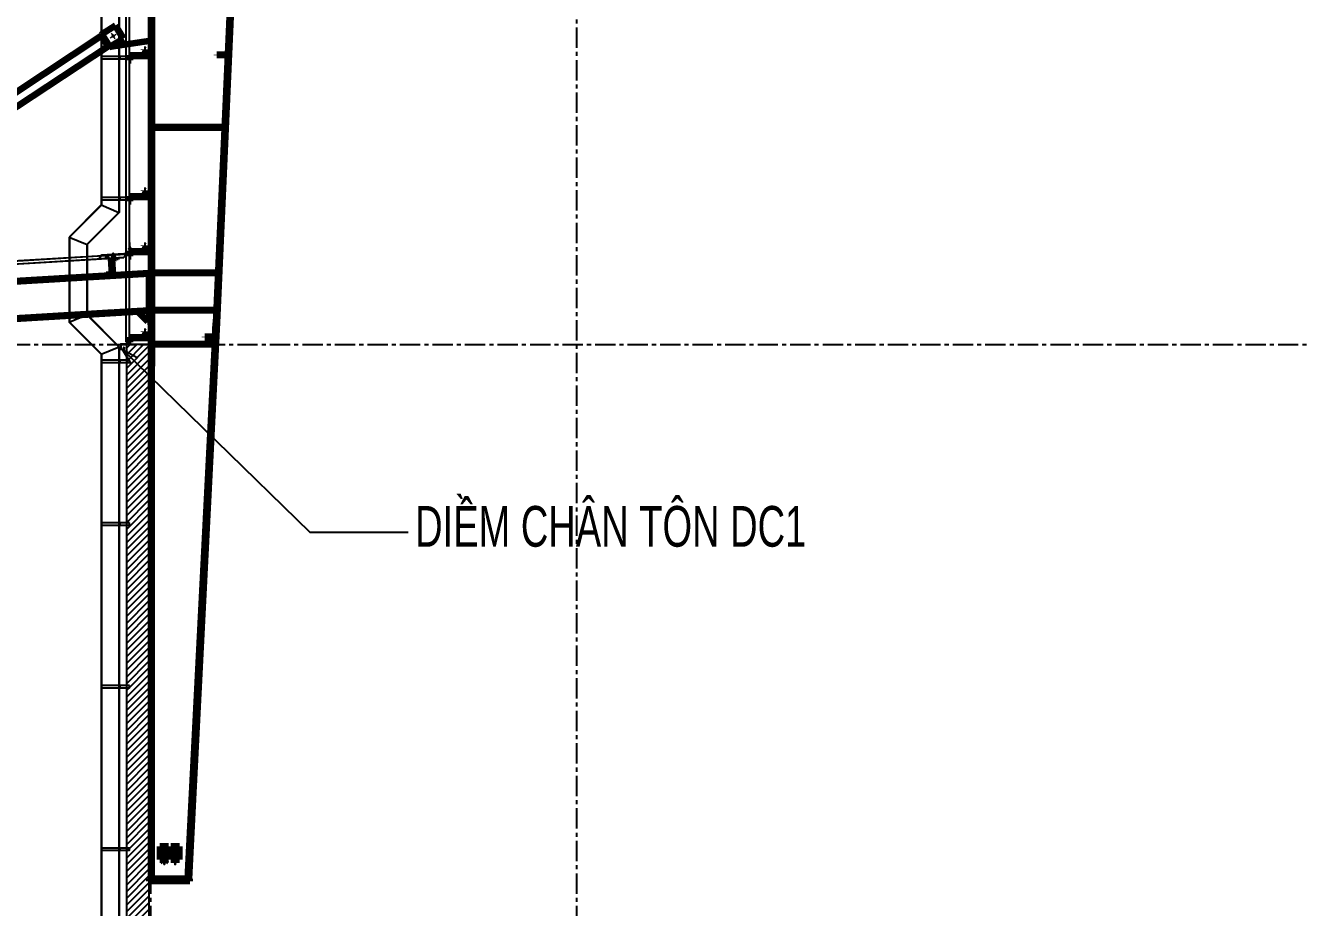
# Model space of a CAD drawing. Header units: inches. Extents: x 2 to 32666, y -5537 to 22.
# Drawn here: x 14347.9 to 14426.2, y -3902.9 to -3848.6 of the extents above; entities that cross this region are included whole.
import ezdxf

# ---------------------------------------------------------------- set-up
doc = ezdxf.new("R2010")
doc.units = ezdxf.units.IN
doc.header["$MEASUREMENT"] = 0
doc.linetypes.add('CENTER', pattern=[2, 1.25, -0.25, 0.25, -0.25])
doc.linetypes.add('DASHED2', pattern=[0.375, 0.25, -0.125])
for name, color, linetype in [('1', 1, 'Continuous'), ('2', 2, 'Continuous'), ('3', 3, 'Continuous'), ('4', 4, 'Continuous'), ('6', 6, 'Continuous'), ('9', 9, 'Continuous'), ('STRUCTURE', 1, 'Continuous'), ('Tim truc', 8, 'Continuous')]:
    doc.layers.add(name, color=color, linetype=linetype)
doc.styles.add('ST1', font='vnshx.shx', dxfattribs={"width": 0.7})
doc.styles.add('ST1H', font='vnshxh.shx', dxfattribs={"width": 0.7})
doc.dimstyles.new('4', dxfattribs={"dimtxt": 2.5, "dimasz": 1, "dimexe": 1, "dimexo": 0, "dimgap": 1, "dimtad": 1, "dimdec": 0, "dimlfac": 4, "dimzin": 0, "dimdsep": 46, "dimtxsty": 'ST1', "dimblk": 'ARCHTICK', "dimcen": 1, "dimdle": 1, "dimclrd": 8, "dimclre": 8, "dimclrt": 3, "dimadec": 0, "dimazin": 0, "dimtfac": 1, "dimtdec": 0, "dimtix": 1, "dimtmove": 1, "dimatfit": 3, "dimldrblk": 'OPEN30', "dimfxl": 0.18, "dimtfill": 1, "dimtolj": 1, "dimtzin": 0, "dimlwd": -1, "dimlwe": -1, "dimarcsym": 2})

# ---------------------------------------------------------------- blocks, each defined once
blk = doc.blocks.new('HFR-1')
at = {"layer": 'STRUCTURE', "color": 1, "linetype": 'Continuous'}
for p, q in [((-6, 0), (6, 0)), ((-5, 1), (-3, 1)), ((5, 1), (3, 1)), ((-2, -1), (-3, -2)), ((-3, -2), (3, -1)), ((-3, -2), (3, -2)), ((-3, -2), (-2, -3)), ((-2, -2), (-3, -2)), ((-3, -2), (-2, -2)), ((-3, -3), (3, -3)), ((-3, -3), (-2, -3)), ((-2, -3), (-3, -3)), ((-2, -3), (-3, -4)), ((-3, -4), (3, -4)), ((-3, -4), (3, -4)), ((-3, -4), (-2, -4)), ((-3, -4), (-2, -5)), ((-2, -4), (-3, -4)), ((-3, -5), (3, -5)), ((-3, -5), (-2, -5)), ((-2, -5), (-3, -5)), ((-2, -5), (-3, -6)), ((-3, -6), (3, -6)), ((-3, -7), (3, -6)), ((-3, -6), (-2, -6)), ((-2, -6), (-3, -7)), ((-3, -7), (3, -7)), ((-3, -7), (-2, -7)), ((-3, -7), (-2, -8)), ((-2, -7), (-3, -7)), ((-3, -8), (3, -8)), ((-3, -8), (-2, -8)), ((-2, -8), (-3, -8)), ((-2, -8), (-3, -9)), ((-3, -9), (3, -9)), ((-3, -9), (-2, -9)), ((-3, -9), (3, -9)), ((-3, -9), (-2, -10)), ((-2, -9), (-3, -9)), ((-2, -10), (-3, -11)), ((-3, -10), (2, -10)), ((-3, -10), (-2, -10)), ((-2, -10), (-3, -10)), ((-3, -12), (1, -11)), ((-3, -11), (1, -11)), ((-3, -11), (-2, -11)), ((-2, -11), (-3, -12)), ((-3, -12), (-2, -12)), ((2, -1), (-2, -1)), ((-2, -3), (2, -2)), ((2, -2), (-2, -2)), ((-2, -2), (2, -2)), ((2, -2), (-2, -3)), ((-2, -3), (2, -3)), ((2, -3), (-2, -3)), ((-2, -4), (2, -4)), ((2, -4), (-2, -4)), ((-2, -5), (2, -5)), ((-2, -5), (2, -5)), ((2, -5), (-2, -5)), ((2, -5), (-2, -5)), ((-2, -6), (2, -6)), ((2, -6), (-2, -6)), ((-2, -7), (2, -7)), ((-2, -8), (2, -7)), ((2, -7), (-2, -7)), ((2, -7), (-2, -8)), ((-2, -8), (2, -8)), ((2, -8), (-2, -8)), ((-2, -9), (2, -9)), ((2, -9), (-2, -9)), ((1, -10), (-2, -10)), ((-2, -10), (2, -10)), ((-2, -10), (1, -10)), ((2, -10), (-2, -10)), ((-2, -11), (1, -11)), ((1, -11), (-2, -11)), ((-2, -12), (0, -12)), ((-2, -17), (-2, -12)), ((-2, -17), (-2, -17)), ((-2, -17), (0, -20)), ((-1, -17), (0, -20)), ((0, -19), (1, -17)), ((0, -20), (2, -17)), ((2, -2), (3, -1)), ((3, -1), (2, -1)), ((2, -2), (3, -2)), ((3, -2), (2, -2)), ((3, -3), (2, -2)), ((2, -3), (3, -3)), ((3, -4), (2, -3)), ((2, -4), (3, -4)), ((2, -5), (3, -4)), ((3, -4), (2, -4)), ((2, -5), (3, -5)), ((3, -5), (2, -5)), ((3, -6), (2, -5)), ((2, -6), (3, -6)), ((2, -7), (3, -6)), ((3, -6), (2, -6)), ((2, -7), (3, -7)), ((3, -7), (2, -7)), ((3, -8), (2, -7)), ((2, -8), (3, -8)), ((3, -9), (2, -8)), ((2, -9), (3, -9)), ((2, -10), (3, -9)), ((3, -9), (2, -9)), ((3, -11), (2, -10)), ((2, -10), (2, -10)), ((2, -16), (2, -10)), ((2, -10), (2, -10)), ((2, -10), (3, -10)), ((3, -10), (2, -10)), ((2, -10), (3, -10)), ((2, -11), (2, -11)), ((2, -11), (3, -11)), ((2, -11), (3, -11)), ((2, -11), (3, -11)), ((2, -12), (3, -11)), ((3, -11), (2, -11)), ((2, -11), (2, -11)), ((2, -17), (2, -12)), ((2, -12), (2, -12))]:
    blk.add_line(p, q, dxfattribs=at)
at = {"layer": 'STRUCTURE', "color": 1, "linetype": 'Continuous', "ltscale": 8}
for p in [(-3, 1), (3, 1)]:
    blk.add_line(p, (0, 1), dxfattribs=at)
at = {"layer": 'STRUCTURE', "color": 1, "linetype": 'DASHED2'}
for p in [(-2, 1), (2, 1)]:
    blk.add_line(p, (0, 0), dxfattribs=at)
at = {"layer": 'STRUCTURE', "color": 1, "linetype": 'Continuous', "ltscale": 8}
for centre, start, end in [((-5, 0), 130.41, 194.8062), ((5, 0), 345.1938, 49.59)]:
    blk.add_arc(centre, 0.801, start, end, dxfattribs=at)
at = {"layer": 'STRUCTURE', "color": 1, "linetype": 'Continuous'}
for centre, radius, start, end in [((-7, -9), 9.14, 58.065, 78.8402), ((5, -4), 3.83, 84.2039, 134.3621), ((-2, -17), 0.59, 34.2302, 144.5641), ((-1, -10), 1.93, 296.6041, 355.3922), ((0, -19), 0.331, 231.6348, 305.4287), ((2, -10), 0.444, 15.9762, 172.6971), ((-1, -16), 2.2, 324.0048, 357.8268)]:
    blk.add_arc(centre, radius, start, end, dxfattribs=at)
blk = doc.blocks.new('Short_Self_drilling')
at = {"layer": 'STRUCTURE', "color": 1, "linetype": 'Continuous'}
for p, q in [((6, 2), (-6, 2)), ((5, 4), (-5, 4)), ((-3, 3), (-5, 3)), ((3, 7), (-3, 7)), ((-3, 4), (-3, 7)), ((3, 3), (-3, 3)), ((-2, 3), (-2, 3)), ((6, 0), (0, 0)), ((2, 3), (2, 3)), ((2, -1), (2, 0)), ((3, 4), (3, 7)), ((5, 3), (3, 3)), ((3, -1), (-3, 0)), ((3, -3), (-3, -2)), ((3, -4), (-3, -3)), ((3, -6), (-3, -5)), ((3, -7), (-3, -6)), ((-2, -8), (-3, -8)), ((-2, -1), (-2, -1)), ((-2, -3), (-2, -2)), ((-2, -4), (-2, -4)), ((-2, -6), (-2, -5)), ((-2, -7), (-2, -7)), ((-2, -12), (-2, -8)), ((3, -9), (-1, -8)), ((2, -2), (2, -2)), ((2, -4), (2, -3)), ((2, -5), (2, -5)), ((2, -7), (2, -6)), ((2, -8), (2, -8)), ((2, -12), (2, -9))]:
    blk.add_line(p, q, dxfattribs=at)
blk.add_lwpolyline([(6, 1), (6, 2), (2, 3), (-2, 3), (-6, 2), (-6, 1)], close=True, dxfattribs=at)
for points in [[(-6, 1, -0.088869), (-6, 0), (0, 0)], [(0, 4), (0, 6, 0.338878), (-3, 6), (-3, 4)], [(3, 4), (3, 6, 0.338878), (0, 6), (0, 4)], [(0, -14), (-1, -12, -0.148657), (-1, -11), (-2, -8, -0.815006), (-1, -8, 0.150833), (-1, -9)], [(2, -12), (0, -14, -0.333596), (0, -14), (-2, -12)], [(2, -12), (2, -12, 0.52242), (1, -12), (0, -14)]]:
    blk.add_lwpolyline(points, format="xyb", dxfattribs=at)
for points in [[(3, -1), (2, -2), (-2, -1), (-3, 0), (-2, 0)], [(3, -3), (2, -3), (-2, -2), (-3, -2), (-2, -1), (2, -2), (3, -3)], [(3, -4), (2, -5), (-2, -4), (-3, -3), (-2, -3), (2, -4), (3, -4)], [(3, -6), (2, -6), (-2, -5), (-3, -5), (-2, -4), (2, -5), (3, -6)], [(3, -7), (2, -8), (-2, -7), (-3, -6), (-2, -6), (2, -7), (3, -7)], [(-2, -9), (-2, -8), (-3, -8), (-2, -7), (-2, -8)], [(-1, 0), (2, -1), (3, -1)], [(-1, -8), (2, -8), (3, -9)], [(3, -9), (2, -9), (-1, -9)]]:
    blk.add_lwpolyline(points, dxfattribs=at)
for centre, radius, start, end in [((-5, 3), 0.455, 109.7949, 250.2674), ((-3, 7), 0.429, 90.0311, 180.0311), ((3, 7), 0.429, 0.0311, 90.0311), ((5, 3), 0.435, 279.7276, 80.3347), ((10, 0), 3.74, 162.2963, 182.6103)]:
    blk.add_arc(centre, radius, start, end, dxfattribs=at)
blk = doc.blocks.new('A$C26A6701F')
at = {"layer": 'STRUCTURE', "color": 1, "linetype": 'Continuous'}
for p, q in [((0, 17.2), (1.3, 17.5)), ((0, 17.1), (0, 17.2)), ((0, 17.2), (4, 17.2)), ((4, 17.1), (0, 17.1)), ((3.9, 16.7), (0.1, 16.7)), ((0.4, 17.8), (3.6, 17.8)), ((0.4, 17.6), (1.2, 17.6)), ((0.9, 17.8), (0.9, 18.8)), ((1, 17.8), (1, 18.6)), ((1, 6.2), (2.8, 6.5)), ((1.3, 6.4), (1, 6.2)), ((1, 6.2), (1.3, 6.1)), ((1.3, 6), (1, 5.8)), ((1, 5.8), (2.8, 6)), ((1, 5.8), (1.3, 5.6)), ((1, 5.3), (2.8, 5.6)), ((1.3, 5.5), (1, 5.3)), ((1, 5.3), (1.3, 5.2)), ((1, 4.8), (2.8, 5.1)), ((1.3, 5), (1, 4.8)), ((1, 4.8), (1.3, 4.7)), ((1, 4.3), (2.8, 4.6)), ((1.3, 4.5), (1, 4.3)), ((1, 4.3), (1.3, 4.2)), ((1.3, 4.1), (1, 3.9)), ((1, 3.9), (2.8, 4.1)), ((1, 3.9), (1.3, 3.8)), ((1.3, 3.6), (1, 3.4)), ((1, 3.4), (2.3, 3.6)), ((1, 3.4), (1.3, 3.3)), ((1.1, 18.9), (2.9, 18.9)), ((1.2, 16.7), (1.1, 16.7)), ((1.1, 16.7), (1.4, 16.6)), ((1.1, 16.7), (1.4, 16.7)), ((1.1, 16.2), (2.9, 16.5)), ((1.4, 16.4), (1.1, 16.2)), ((1.1, 16.2), (1.4, 16.1)), ((1.1, 15.7), (2.9, 16)), ((1.4, 15.9), (1.1, 15.7)), ((1.1, 15.7), (1.4, 15.6)), ((1.4, 15.5), (1.1, 15.2)), ((1.1, 15.2), (2.9, 15.5)), ((1.1, 15.2), (1.4, 15.1)), ((1.4, 15), (1.1, 14.8)), ((1.1, 14.8), (2.9, 15)), ((1.1, 14.8), (1.4, 14.7)), ((1.1, 14.3), (2.9, 14.6)), ((1.4, 14.5), (1.1, 14.3)), ((1.1, 14.3), (1.4, 14.2)), ((1.1, 13.8), (2.9, 14.1)), ((1.4, 14), (1.1, 13.8)), ((1.1, 13.8), (1.4, 13.7)), ((1.4, 13.6), (1.1, 13.3)), ((1.1, 13.3), (2.9, 13.6)), ((1.1, 13.3), (1.4, 13.2)), ((1.1, 12.9), (2.9, 13.2)), ((1.4, 13.1), (1.1, 12.9)), ((1.1, 12.9), (1.4, 12.8)), ((1.1, 12.4), (2.9, 12.7)), ((1.4, 12.6), (1.1, 12.4)), ((1.1, 12.4), (1.4, 12.3)), ((1.1, 11.9), (2.9, 12.2)), ((1.4, 12.1), (1.1, 11.9)), ((1.1, 11.9), (1.4, 11.8)), ((1.4, 11.7), (1.1, 11.5)), ((1.1, 11.5), (2.9, 11.7)), ((1.1, 11.5), (1.4, 11.3)), ((1.1, 11), (2.9, 11.3)), ((1.4, 11.2), (1.1, 11)), ((1.1, 11), (1.3, 10.9)), ((1.1, 10.5), (2.9, 10.8)), ((1.4, 10.7), (1.1, 10.5)), ((1.1, 10.5), (1.3, 10.4)), ((1.1, 10), (2.9, 10.3)), ((1.3, 10.2), (1.1, 10)), ((1.1, 10), (1.3, 9.9)), ((1.3, 9.8), (1.1, 9.6)), ((1.1, 9.6), (2.9, 9.8)), ((1.1, 9.6), (1.3, 9.4)), ((1.1, 9.1), (2.8, 9.4)), ((1.3, 9.3), (1.1, 9.1)), ((1.1, 9.1), (1.3, 9)), ((1.1, 8.6), (2.8, 8.9)), ((1.3, 8.8), (1.1, 8.6)), ((1.1, 8.6), (1.3, 8.5)), ((1.1, 8.1), (2.8, 8.4)), ((1.3, 8.3), (1.1, 8.1)), ((1.1, 8.1), (1.3, 8)), ((1.3, 7.9), (1.1, 7.7)), ((1.1, 7.7), (2.8, 7.9)), ((1.1, 7.7), (1.3, 7.5)), ((1.1, 7.2), (2.8, 7.5)), ((1.3, 7.4), (1.1, 7.2)), ((1.1, 7.2), (1.3, 7.1)), ((1.1, 6.7), (2.8, 7)), ((1.3, 6.9), (1.1, 6.7)), ((1.1, 6.7), (1.3, 6.6)), ((1.2, 17.6), (2.8, 17.6)), ((1.3, 17.5), (1.3, 17.6)), ((1.3, 17.5), (2.7, 17.5)), ((1.3, 10.7), (1.3, 10.9)), ((1.3, 10.4), (2.7, 10.6)), ((2.7, 10.4), (1.3, 10.2)), ((1.3, 10.2), (1.3, 10.4)), ((1.3, 9.9), (2.7, 10.1)), ((2.7, 9.9), (1.3, 9.8)), ((1.3, 9.9), (1.3, 9.8)), ((1.3, 9.4), (2.7, 9.6)), ((2.6, 9.5), (1.3, 9.3)), ((1.3, 9.3), (1.3, 9.4)), ((1.3, 9), (2.7, 9.2)), ((2.6, 9), (1.3, 8.8)), ((1.3, 8.8), (1.3, 9)), ((1.3, 8.5), (2.7, 8.7)), ((2.6, 8.5), (1.3, 8.3)), ((1.3, 8.3), (1.3, 8.5)), ((1.3, 8), (2.7, 8.2)), ((2.6, 8), (1.3, 7.9)), ((1.3, 7.9), (1.3, 8)), ((1.3, 7.5), (2.7, 7.7)), ((2.6, 7.6), (1.3, 7.4)), ((1.3, 7.4), (1.3, 7.5)), ((1.3, 7.1), (2.7, 7.3)), ((2.6, 7.1), (1.3, 6.9)), ((1.3, 6.9), (1.3, 7.1)), ((1.3, 6.6), (2.7, 6.8)), ((2.6, 6.6), (1.3, 6.4)), ((1.3, 6.4), (1.3, 6.6)), ((1.3, 6.1), (2.6, 6.3)), ((2.6, 6.1), (1.3, 6)), ((1.3, 6), (1.3, 6.1)), ((1.3, 5.6), (2.6, 5.8)), ((2.6, 5.7), (1.3, 5.5)), ((1.3, 5.5), (1.3, 5.6)), ((1.3, 5.2), (2.6, 5.4)), ((2.6, 5.2), (1.3, 5)), ((1.3, 5), (1.3, 5.2)), ((1.3, 4.7), (2.6, 4.9)), ((2.6, 4.7), (1.3, 4.5)), ((1.3, 4.5), (1.3, 4.7)), ((1.3, 4.2), (2.6, 4.4)), ((2.6, 4.3), (1.3, 4.1)), ((1.3, 4.1), (1.3, 4.2)), ((1.3, 3.8), (2.6, 3.9)), ((1.3, 3.6), (1.3, 3.8)), ((2.3, 3.7), (1.3, 3.6)), ((1.3, 3.3), (2.2, 3.4)), ((1.3, 0.6), (1.3, 3.3)), ((1.3, 0.6), (1.4, 0.8)), ((1.3, 0.6), (1.9, 0)), ((1.4, 16.6), (2.4, 16.7)), ((2.7, 16.6), (1.4, 16.4)), ((1.4, 16.4), (1.4, 16.6)), ((1.4, 16.1), (2.7, 16.3)), ((2.7, 16.1), (1.4, 15.9)), ((1.4, 15.9), (1.4, 16.1)), ((1.4, 15.6), (2.7, 15.8)), ((2.7, 15.6), (1.4, 15.5)), ((1.4, 15.5), (1.4, 15.6)), ((1.4, 15.1), (2.7, 15.3)), ((2.7, 15.2), (1.4, 15)), ((1.4, 15), (1.4, 15.1)), ((1.4, 14.7), (2.7, 14.9)), ((2.7, 14.7), (1.4, 14.5)), ((1.4, 14.5), (1.4, 14.7)), ((1.4, 14.2), (2.7, 14.4)), ((2.7, 14.2), (1.4, 14)), ((1.4, 14), (1.4, 14.2)), ((1.4, 13.7), (2.7, 13.9)), ((2.7, 13.7), (1.4, 13.6)), ((1.4, 13.6), (1.4, 13.7)), ((1.4, 13.2), (2.7, 13.4)), ((2.7, 13.3), (1.4, 13.1)), ((1.4, 13.2), (1.4, 13.1)), ((1.4, 12.8), (2.7, 13)), ((2.7, 12.8), (1.4, 12.6)), ((1.4, 12.6), (1.4, 12.8)), ((1.4, 12.3), (2.7, 12.5)), ((2.7, 12.3), (1.4, 12.1)), ((1.4, 12.1), (1.4, 12.3)), ((1.4, 11.8), (2.7, 12)), ((2.7, 11.8), (1.4, 11.7)), ((1.4, 11.7), (1.4, 11.8)), ((1.4, 11.3), (2.7, 11.5)), ((2.7, 11.4), (1.4, 11.2)), ((1.4, 11.2), (1.4, 11.3)), ((1.3, 10.9), (2.7, 11.1)), ((2.7, 10.9), (1.4, 10.7)), ((1.7, 0.8), (2, 0)), ((1.9, 18.6), (2, 17.8)), ((2, 17.8), (2.1, 18.6)), ((2, 0), (2.6, 0.6)), ((2, 0.1), (2.3, 0.6)), ((2.4, 1), (2.6, 3.7)), ((2.6, 3.8), (2.5, 3.8)), ((2.5, 3.6), (2.8, 3.7)), ((2.5, 3.5), (2.6, 3.5)), ((2.6, 9.5), (2.7, 9.6)), ((2.6, 9.5), (2.8, 9.4)), ((2.6, 9), (2.6, 9.2)), ((2.6, 9), (2.8, 8.9)), ((2.6, 8.5), (2.6, 8.7)), ((2.6, 8.5), (2.8, 8.4)), ((2.6, 8), (2.6, 8.2)), ((2.6, 8), (2.8, 7.9)), ((2.6, 7.6), (2.6, 7.7)), ((2.6, 7.6), (2.8, 7.5)), ((2.6, 7.1), (2.6, 7.3)), ((2.6, 7.1), (2.8, 7)), ((2.6, 6.6), (2.6, 6.8)), ((2.6, 6.6), (2.8, 6.5)), ((2.6, 6.3), (2.8, 6.5)), ((2.6, 6.1), (2.6, 6.3)), ((2.6, 6.1), (2.8, 6)), ((2.6, 5.8), (2.8, 6)), ((2.6, 5.7), (2.6, 5.8)), ((2.6, 5.7), (2.8, 5.6)), ((2.6, 5.4), (2.8, 5.6)), ((2.6, 5.2), (2.6, 5.4)), ((2.6, 5.2), (2.8, 5.1)), ((2.6, 4.9), (2.8, 5.1)), ((2.6, 4.7), (2.6, 4.9)), ((2.6, 4.7), (2.8, 4.6)), ((2.6, 4.4), (2.8, 4.6)), ((2.6, 4.3), (2.6, 4.4)), ((2.8, 4.1), (2.6, 4.3)), ((2.6, 3.9), (2.8, 4.1)), ((2.6, 3.8), (2.6, 3.9)), ((2.8, 3.7), (2.6, 3.8)), ((2.6, 3.5), (2.8, 3.7)), ((2.6, 0.6), (2.6, 3.5)), ((2.7, 17.5), (2.7, 17.6)), ((2.7, 17.5), (4, 17.2)), ((2.7, 16.6), (2.7, 16.7)), ((2.7, 16.6), (2.9, 16.5)), ((2.7, 16.3), (2.9, 16.5)), ((2.7, 16.1), (2.7, 16.3)), ((2.7, 16.1), (2.9, 16)), ((2.7, 15.8), (2.9, 16)), ((2.7, 15.6), (2.7, 15.8)), ((2.7, 15.6), (2.9, 15.5)), ((2.7, 15.3), (2.9, 15.5)), ((2.7, 15.2), (2.7, 15.3)), ((2.7, 15.2), (2.9, 15)), ((2.7, 14.9), (2.9, 15)), ((2.7, 14.7), (2.7, 14.9)), ((2.7, 14.7), (2.9, 14.6)), ((2.7, 14.4), (2.9, 14.6)), ((2.7, 14.2), (2.7, 14.4)), ((2.7, 14.2), (2.9, 14.1)), ((2.7, 13.9), (2.9, 14.1)), ((2.7, 13.7), (2.7, 13.9)), ((2.7, 13.7), (2.9, 13.6)), ((2.7, 13.4), (2.9, 13.6)), ((2.7, 13.4), (2.7, 13.3)), ((2.7, 13.3), (2.9, 13.2)), ((2.7, 13), (2.9, 13.2)), ((2.7, 12.8), (2.7, 13)), ((2.7, 12.8), (2.9, 12.7)), ((2.7, 12.5), (2.9, 12.7)), ((2.7, 12.3), (2.7, 12.5)), ((2.7, 12.3), (2.9, 12.2)), ((2.7, 12), (2.9, 12.2)), ((2.7, 11.8), (2.7, 12)), ((2.7, 11.8), (2.9, 11.7)), ((2.7, 11.5), (2.9, 11.7)), ((2.7, 11.4), (2.7, 11.5)), ((2.7, 11.4), (2.9, 11.3)), ((2.7, 11.1), (2.9, 11.3)), ((2.7, 10.9), (2.7, 11.1)), ((2.7, 10.9), (2.9, 10.8)), ((2.7, 10.6), (2.9, 10.8)), ((2.7, 10.4), (2.7, 10.6)), ((2.7, 10.4), (2.9, 10.3)), ((2.7, 10.1), (2.9, 10.3)), ((2.7, 10.1), (2.7, 9.9)), ((2.7, 9.9), (2.9, 9.8)), ((2.7, 9.6), (2.9, 9.8)), ((2.7, 9.2), (2.8, 9.4)), ((2.7, 8.7), (2.8, 8.9)), ((2.7, 8.2), (2.8, 8.4)), ((2.7, 7.7), (2.8, 7.9)), ((2.7, 7.3), (2.8, 7.5)), ((2.7, 6.8), (2.8, 7)), ((2.8, 17.6), (3.6, 17.6)), ((3, 18.6), (3, 17.8)), ((3.1, 17.8), (3.1, 18.8)), ((4, 17.2), (4, 17.1))]:
    blk.add_line(p, q, dxfattribs=at)
for centre, major_axis, ratio, start_param, end_param in [((-1.1, 16.7), (-0.822, 0.822), 1, 3.915086, 4.236522), ((0.4, 17.7), (0.0956, 0.0956), 1, 0.954633, 3.757756), ((1.1, 18.8), (-0.0943, 0.0943), 1, -0.785398, 0.785398), ((1.5, 18), (0.508, 0.508), 1, 0.131933, 1.438864), ((1.5, 0.7), (0.111, 0.111), 1, 6.085329, 8.011019), ((1.9, 0.1), (0.0625, 0.0625), 1, 3.247504, 4.535451), ((2.5, 18), (0.508, 0.508), 1, 0.131933, 1.438864), ((1.8, 3.7), (0.363, 0.363), 1, 4.808661, 5.407478), ((2.4, 3.7), (0.0836, 0.0836), 1, 5.766736, 8.502032), ((1.8, 1), (0.416, 0.416), 1, 4.859665, 5.449971), ((2.9, 18.8), (-0.0943, 0.0943), 1, 3.926991, 5.497787), ((3.6, 17.7), (-0.1, 0.1), 1, 2.701137, 5.152845), ((5.1, 16.7), (-1.15, 0.17), 0.90746, -0.177273, 0.177273)]:
    blk.add_ellipse(centre, major_axis=major_axis, ratio=ratio, start_param=start_param, end_param=end_param, dxfattribs=at)
blk = doc.blocks.new('_ArchTick')
at = {"color": 0, "linetype": 'ByBlock', "const_width": 0.15}
blk.add_lwpolyline([(-0.5, -0.5), (0.5, 0.5)], dxfattribs=at)
blk = doc.blocks.new('_Open30')
at = {"color": 0, "linetype": 'ByBlock', "lineweight": -2}
for p, q in [((-1, 0.268), (0, 0)), ((0, 0), (-1, -0.268)), ((0, 0), (-1, 0))]:
    blk.add_line(p, q, dxfattribs=at)

msp = doc.modelspace()

# ---------------------------------------------------------------- hatches: boundary and pattern name
at = {"layer": '2'}
for points in [[(14353.2317, -3849.1878), (14353.2413, -3849.1836), (14353.2513, -3849.1803), (14353.2615, -3849.1781), (14353.2719, -3849.1769), (14353.2824, -3849.1766), (14353.2928, -3849.1775), (14353.3031, -3849.1793), (14353.3132, -3849.1821), (14353.3229, -3849.1859), (14353.3323, -3849.1907), (14353.3411, -3849.1963), (14353.3493, -3849.2028), (14353.3569, -3849.21), (14353.3637, -3849.218), (14353.3696, -3849.2266), (14353.3748, -3849.2357), (14353.379, -3849.2453), (14353.3822, -3849.2553), (14353.3845, -3849.2655), (14353.3857, -3849.2759), (14353.3859, -3849.2863), (14353.3851, -3849.2968), (14353.3833, -3849.3071), (14353.3804, -3849.3172), (14353.3766, -3849.3269), (14353.3719, -3849.3362), (14353.3662, -3849.3451), (14353.3598, -3849.3533), (14353.3525, -3849.3608), (14353.3446, -3849.3676), (14353.336, -3849.3736), (14353.3268, -3849.3787), (14353.3173, -3849.3829), (14353.3073, -3849.3862), (14353.2971, -3849.3884), (14353.2867, -3849.3897), (14353.2762, -3849.3899), (14353.2658, -3849.3891), (14353.2555, -3849.3872), (14353.2454, -3849.3844), (14353.2357, -3849.3806), (14353.2263, -3849.3759), (14353.2175, -3849.3702), (14353.2093, -3849.3637), (14353.2017, -3849.3565), (14353.1949, -3849.3485), (14353.1889, -3849.34), (14353.1838, -3849.3308), (14353.1796, -3849.3212), (14353.1764, -3849.3113), (14353.1741, -3849.3011), (14353.1729, -3849.2907), (14353.1727, -3849.2802), (14353.1735, -3849.2698), (14353.1753, -3849.2595), (14353.1781, -3849.2494), (14353.182, -3849.2396), (14353.1867, -3849.2303), (14353.1923, -3849.2215), (14353.1988, -3849.2133), (14353.2061, -3849.2057), (14353.214, -3849.1989), (14353.2226, -3849.1929)], [(14355.5893, -3864.3106), (14355.4959, -3864.3106), (14355.4959, -3864.1639), (14355.5893, -3864.1639)], [(14355.6559, -3864.3106), (14355.5893, -3864.3106), (14355.5893, -3864.1639), (14355.6559, -3864.1639)], [(14355.5893, -3864.8439), (14355.4959, -3864.8439), (14355.4959, -3864.6973), (14355.5893, -3864.6973)], [(14355.6559, -3864.8439), (14355.5893, -3864.8439), (14355.5893, -3864.6973), (14355.6559, -3864.6973)], [(14355.5893, -3865.8439), (14355.4959, -3865.8439), (14355.4959, -3865.6973), (14355.5893, -3865.6973)], [(14355.6559, -3865.8439), (14355.5893, -3865.8439), (14355.5893, -3865.6973), (14355.6559, -3865.6973)], [(14355.5893, -3866.6439), (14355.4959, -3866.6439), (14355.4959, -3866.4973), (14355.5893, -3866.4973)], [(14355.6559, -3866.6439), (14355.5893, -3866.6439), (14355.5893, -3866.4973), (14355.6559, -3866.4973)], [(14356.2893, -3901.1102), (14356.2893, -3901.2436), (14356.0893, -3901.2436), (14356.0893, -3901.1102)], [(14356.2893, -3901.1102), (14356.2893, -3901.2436), (14356.0893, -3901.2436), (14356.0893, -3901.1102)], [(14356.8559, -3901.1102), (14356.8559, -3901.2436), (14356.6559, -3901.2436), (14356.6559, -3901.1102)], [(14356.8559, -3901.1102), (14356.8559, -3901.2436), (14356.6559, -3901.2436), (14356.6559, -3901.1102)], [(14357.4226, -3901.1102), (14357.4226, -3901.2436), (14357.2226, -3901.2436), (14357.2226, -3901.1102)], [(14357.4226, -3901.1102), (14357.4226, -3901.2436), (14357.2226, -3901.2436), (14357.2226, -3901.1102)]]:
    msp.add_hatch(color=256, dxfattribs=at).paths.add_polyline_path(points, flags=17)
at = {"layer": '9'}
h = msp.add_hatch(dxfattribs=at)
h.set_pattern_fill('ANSI31', color=256, scale=2.333333)
h.set_pattern_definition([(45, (-1673.3475, 641.4078), (-0.206239478, 0.206239478), [])])
h.paths.add_polyline_path([(14354.0893, -3908.2436), (14355.4893, -3908.2436), (14355.4893, -3868.2436), (14354.0893, -3868.2436)])

# ---------------------------------------------------------------- linework, layer by layer
at = {"layer": '1'}
for points in [[(14354.2826, -3850.548), (14352.5363, -3850.548), (14352.5363, -3850.6821), (14354.2826, -3850.6821)], [(14353.6563, -3850.548), (14353.6897, -3850.548), (14353.6897, -3850.6821), (14353.6563, -3850.6821)], [(14354.2826, -3859.2147), (14352.5363, -3859.2147), (14352.5363, -3859.3488), (14354.2826, -3859.3488)], [(14353.6563, -3859.2147), (14353.6897, -3859.2147), (14353.6897, -3859.3488), (14353.6563, -3859.3488)], [(14354.2826, -3869.2147), (14352.5363, -3869.2147), (14352.5363, -3869.3488), (14354.2826, -3869.3488)], [(14353.6563, -3869.2147), (14353.6897, -3869.2147), (14353.6897, -3869.3488), (14353.6563, -3869.3488)], [(14354.2826, -3879.2147), (14352.5363, -3879.2147), (14352.5363, -3879.3488), (14354.2826, -3879.3488)], [(14353.6563, -3879.2147), (14353.6897, -3879.2147), (14353.6897, -3879.3488), (14353.6563, -3879.3488)], [(14354.2826, -3889.2147), (14352.5363, -3889.2147), (14352.5363, -3889.3488), (14354.2826, -3889.3488)], [(14353.6563, -3889.2147), (14353.6897, -3889.2147), (14353.6897, -3889.3488), (14353.6563, -3889.3488)], [(14354.2826, -3899.2147), (14352.5363, -3899.2147), (14352.5363, -3899.3488), (14354.2826, -3899.3488)], [(14353.6563, -3899.2147), (14353.6897, -3899.2147), (14353.6897, -3899.3488), (14353.6563, -3899.3488)]]:
    msp.add_lwpolyline(points, close=True, dxfattribs=at)
at = {"layer": '2', "lineweight": 100}
for p, q in [((14355.5893, -3815.9928), (14355.5893, -3869.5769)), ((14355.6559, -3815.9928), (14355.6559, -3869.5769)), ((14361.8559, -3815.9928), (14359.5821, -3866.9116)), ((14361.9225, -3815.9958), (14359.6487, -3866.9145)), ((14352.5795, -3849.1714), (14353.4266, -3848.64)), ((14353.9226, -3849.4306), (14353.4266, -3848.64)), ((14332.877, -3862.2754), (14352.5657, -3849.2813)), ((14352.5795, -3849.1714), (14352.523, -3849.2068)), ((14352.523, -3849.2068), (14353.019, -3849.9974)), ((14352.5657, -3849.2813), (14352.6486, -3849.407)), ((14353.0755, -3849.962), (14352.5795, -3849.1714)), ((14353.0755, -3849.962), (14353.9226, -3849.4306)), ((14333.2967, -3862.9114), (14352.9736, -3849.9251)), ((14353.019, -3849.9974), (14353.0755, -3849.962)), ((14353.132, -3849.9266), (14355.5893, -3849.5529)), ((14355.1993, -3850.1302), (14355.1893, -3850.1202)), ((14355.1893, -3850.1302), (14355.1893, -3850.1202)), ((14355.1893, -3850.1202), (14355.2893, -3850.1202)), ((14355.2793, -3850.1302), (14355.1893, -3850.1302)), ((14355.2793, -3850.4636), (14355.2793, -3850.1302)), ((14355.2893, -3850.2202), (14355.2793, -3850.2102)), ((14355.2893, -3850.4736), (14355.2893, -3850.1202)), ((14354.2893, -3850.7769), (14354.2893, -3850.4636)), ((14354.2893, -3850.4636), (14355.2793, -3850.4636)), ((14354.3893, -3850.7769), (14354.2893, -3850.7769)), ((14354.2993, -3850.4736), (14354.2993, -3850.7669)), ((14354.2993, -3850.4736), (14355.2893, -3850.4736)), ((14354.2993, -3850.7669), (14354.3893, -3850.7669)), ((14354.3893, -3850.4736), (14354.3893, -3850.5069)), ((14354.3893, -3850.5069), (14355.5893, -3850.5069)), ((14354.3893, -3850.7669), (14354.3893, -3850.7769)), ((14355.2893, -3850.4736), (14355.5893, -3850.4736)), ((14360.3149, -3850.4402), (14359.6482, -3850.4402)), ((14359.6482, -3850.4402), (14359.6482, -3850.4736)), ((14360.3149, -3850.4736), (14359.6482, -3850.4736)), ((14360.3149, -3850.4402), (14360.3149, -3850.4736)), ((14360.118, -3854.8936), (14355.6559, -3854.8936)), ((14355.6559, -3854.8936), (14355.6559, -3854.9269)), ((14360.118, -3854.9269), (14355.6559, -3854.9269)), ((14360.118, -3854.8936), (14360.118, -3854.9269)), ((14355.1993, -3858.7969), (14355.1893, -3858.7869)), ((14355.1893, -3858.7969), (14355.1893, -3858.7869)), ((14355.1893, -3858.7869), (14355.2893, -3858.7869)), ((14355.2793, -3858.7969), (14355.1893, -3858.7969)), ((14355.2793, -3859.1302), (14355.2793, -3858.7969)), ((14355.2893, -3859.1402), (14355.2893, -3858.7869)), ((14354.2893, -3859.4436), (14354.2893, -3859.1302)), ((14354.2893, -3859.1302), (14355.2793, -3859.1302)), ((14354.3893, -3859.4436), (14354.2893, -3859.4436)), ((14354.2993, -3859.1402), (14354.2993, -3859.4336)), ((14354.2993, -3859.1402), (14355.2893, -3859.1402)), ((14354.2993, -3859.4336), (14354.3893, -3859.4336)), ((14354.3893, -3859.1402), (14354.3893, -3859.1736)), ((14354.3893, -3859.1736), (14355.5893, -3859.1736)), ((14354.3893, -3859.4336), (14354.3893, -3859.4436)), ((14355.2893, -3858.8869), (14355.2793, -3858.8769)), ((14355.2893, -3859.1402), (14355.5893, -3859.1402)), ((14354.2893, -3862.8154), (14354.2893, -3862.5021)), ((14354.2893, -3862.8254), (14354.2893, -3862.5121)), ((14354.2893, -3862.5121), (14355.2793, -3862.5121)), ((14354.2993, -3862.5121), (14354.2993, -3862.8054)), ((14354.2993, -3862.5221), (14354.2993, -3862.8154)), ((14354.2993, -3862.5221), (14355.2893, -3862.5221)), ((14354.3893, -3862.5221), (14354.3893, -3862.5554)), ((14354.3893, -3862.5554), (14355.5893, -3862.5554)), ((14355.1993, -3862.1787), (14355.1893, -3862.1687)), ((14355.1893, -3862.1787), (14355.1893, -3862.1687)), ((14355.1893, -3862.1687), (14355.2893, -3862.1687)), ((14355.2793, -3862.1787), (14355.1893, -3862.1787)), ((14355.2793, -3862.5121), (14355.2793, -3862.1787)), ((14355.2893, -3862.2687), (14355.2793, -3862.2587)), ((14355.2893, -3862.5221), (14355.2893, -3862.1687)), ((14355.2893, -3862.5221), (14355.5893, -3862.5221)), ((14353.1462, -3862.945), (14353.4589, -3862.926)), ((14353.2063, -3863.9332), (14353.1462, -3862.945)), ((14353.4495, -3862.9366), (14353.1568, -3862.9544)), ((14353.2169, -3863.9426), (14353.1568, -3862.9544)), ((14353.1622, -3863.0442), (14353.1955, -3863.0422)), ((14353.1652, -3863.2578), (14353.1746, -3863.2472)), ((14353.1955, -3863.0422), (14353.2522, -3863.9738)), ((14353.4494, -3862.9367), (14353.4589, -3862.926)), ((14353.455, -3863.0264), (14353.4495, -3862.9366)), ((14353.465, -3863.0258), (14353.455, -3863.0264)), ((14353.4589, -3862.926), (14353.465, -3863.0258)), ((14354.3893, -3862.8254), (14354.2893, -3862.8254)), ((14354.2993, -3862.8154), (14354.3893, -3862.8154)), ((14354.3893, -3862.8154), (14354.3893, -3862.8254)), ((14321.9289, -3865.8811), (14355.4935, -3863.8373)), ((14321.9289, -3865.9211), (14355.4959, -3863.8773)), ((14352.8582, -3863.8643), (14352.8681, -3863.8636)), ((14352.8642, -3863.9641), (14352.8582, -3863.8643)), ((14353.2169, -3863.9426), (14352.8642, -3863.9641)), ((14352.8681, -3863.8636), (14352.8736, -3863.9535)), ((14352.8736, -3863.9535), (14353.2063, -3863.9332)), ((14353.2189, -3863.9758), (14353.2169, -3863.9426)), ((14355.4935, -3863.8373), (14355.4959, -3863.8773)), ((14355.4959, -3866.9039), (14355.4959, -3863.7706)), ((14355.4959, -3863.7706), (14355.5893, -3863.7706)), ((14359.7187, -3863.8368), (14355.6559, -3863.8368)), ((14355.6559, -3863.8368), (14355.6559, -3863.8701)), ((14359.7187, -3863.8701), (14355.6559, -3863.8701)), ((14359.7187, -3863.8368), (14359.7187, -3863.8701)), ((14321.9289, -3868.2187), (14355.4959, -3866.1749)), ((14333.3994, -3867.4802), (14353.3251, -3866.267)), ((14353.3583, -3866.2649), (14355.4935, -3866.1349)), ((14354.8293, -3866.2154), (14354.8293, -3866.2749)), ((14354.8293, -3866.2749), (14355.3959, -3866.8415)), ((14355.3959, -3866.1809), (14355.4959, -3866.2749)), ((14355.4935, -3866.1349), (14355.4959, -3866.1348)), ((14355.4935, -3866.1349), (14355.4959, -3866.1749)), ((14359.6159, -3866.1375), (14355.6559, -3866.1375)), ((14355.6559, -3866.1375), (14355.6559, -3866.1708)), ((14359.6159, -3866.1708), (14355.6559, -3866.1708)), ((14359.6159, -3866.1375), (14359.6159, -3866.1708)), ((14355.1993, -3867.4636), (14355.1893, -3867.4536)), ((14355.1893, -3867.4636), (14355.1893, -3867.4536)), ((14355.1893, -3867.4536), (14355.2893, -3867.4536)), ((14355.2793, -3867.4636), (14355.1893, -3867.4636)), ((14355.2793, -3867.7969), (14355.2793, -3867.4636)), ((14355.2893, -3867.8069), (14355.2893, -3867.4536)), ((14355.3959, -3866.8415), (14355.4959, -3866.8415)), ((14355.5893, -3866.9039), (14355.4959, -3866.9039)), ((14359.5901, -3866.912), (14357.8561, -3901.1069)), ((14359.6567, -3866.9153), (14357.9227, -3901.1102)), ((14359.5436, -3867.7736), (14359.5821, -3866.9116)), ((14359.6487, -3866.9145), (14359.5821, -3866.9116)), ((14359.6567, -3866.9153), (14359.5901, -3866.912)), ((14354.2893, -3868.1102), (14354.2893, -3867.7969)), ((14354.2893, -3867.7969), (14355.2793, -3867.7969)), ((14354.3893, -3868.1102), (14354.2893, -3868.1102)), ((14354.2993, -3867.8069), (14354.2993, -3868.1002)), ((14354.2993, -3867.8069), (14355.2893, -3867.8069)), ((14354.2993, -3868.1002), (14354.3893, -3868.1002)), ((14354.3893, -3867.8069), (14354.3893, -3867.8402)), ((14354.3893, -3867.8402), (14355.5893, -3867.8402)), ((14354.3893, -3868.1002), (14354.3893, -3868.1102)), ((14355.2893, -3867.5536), (14355.2793, -3867.5436)), ((14355.2893, -3867.8069), (14355.5893, -3867.8069)), ((14355.6559, -3868.2602), (14355.6559, -3868.2269)), ((14359.5226, -3868.2269), (14355.6559, -3868.2269)), ((14359.5464, -3867.7736), (14358.9057, -3867.7736)), ((14358.9057, -3867.7736), (14358.9057, -3867.8069)), ((14358.9057, -3867.8069), (14359.5448, -3867.8069)), ((14359.5226, -3868.2431), (14359.5421, -3867.8069)), ((14359.5226, -3868.2602), (14359.5226, -3868.2269)), ((14359.5226, -3868.2602), (14355.6559, -3868.2602)), ((14355.6559, -3869.5769), (14355.5893, -3869.5769)), ((14355.6559, -3869.5769), (14355.5893, -3869.5769)), ((14355.5893, -3869.5769), (14355.5893, -3901.1102)), ((14355.6559, -3901.1102), (14355.6559, -3869.5769)), ((14356.1559, -3899.1062), (14356.1559, -3899.9062)), ((14356.6893, -3899.1062), (14356.1559, -3899.1062)), ((14356.2893, -3899.2396), (14356.2893, -3899.7729)), ((14356.3293, -3899.2396), (14356.2893, -3899.2396)), ((14356.3293, -3899.7729), (14356.3293, -3899.2396)), ((14356.3293, -3899.4129), (14356.3418, -3899.3662)), ((14356.3759, -3899.3321), (14356.3418, -3899.3662)), ((14356.3467, -3899.4532), (14356.3505, -3899.4455)), ((14356.3505, -3899.4455), (14356.36, -3899.4346)), ((14356.3546, -3900.031), (14356.3546, -3899.4866)), ((14356.3637, -3899.446), (14356.3595, -3899.4532)), ((14356.36, -3899.4346), (14356.3727, -3899.4256)), ((14356.3745, -3899.4359), (14356.3637, -3899.446)), ((14356.3727, -3899.4256), (14356.3879, -3899.4188)), ((14356.3886, -3899.4282), (14356.3745, -3899.4359)), ((14356.3879, -3899.4188), (14356.4048, -3899.4146)), ((14356.405, -3899.4234), (14356.3886, -3899.4282)), ((14356.4048, -3899.4146), (14356.4226, -3899.4131)), ((14356.4226, -3899.4217), (14356.405, -3899.4234)), ((14356.4226, -3899.4131), (14356.4404, -3899.4146)), ((14356.4402, -3899.4233), (14356.4226, -3899.4217)), ((14356.4566, -3899.4282), (14356.4402, -3899.4233)), ((14356.4404, -3899.4146), (14356.4573, -3899.4188)), ((14356.4707, -3899.4359), (14356.4566, -3899.4282)), ((14356.4573, -3899.4188), (14356.4725, -3899.4256)), ((14356.5034, -3899.3662), (14356.4693, -3899.3321)), ((14356.4815, -3899.4459), (14356.4707, -3899.4359)), ((14356.4725, -3899.4256), (14356.4851, -3899.4346)), ((14356.4857, -3899.4532), (14356.4815, -3899.4459)), ((14356.4851, -3899.4346), (14356.4947, -3899.4454)), ((14356.4906, -3900.031), (14356.4906, -3899.4865)), ((14356.4947, -3899.4454), (14356.4985, -3899.4532)), ((14356.5159, -3899.4129), (14356.5034, -3899.3662)), ((14356.5159, -3899.2396), (14356.5159, -3899.7729)), ((14356.5559, -3899.2396), (14356.5159, -3899.2396)), ((14356.5559, -3899.7729), (14356.5559, -3899.2396)), ((14356.6893, -3899.9062), (14356.6893, -3899.1062)), ((14356.8226, -3899.1062), (14356.8226, -3899.9062)), ((14357.3559, -3899.1062), (14356.8226, -3899.1062)), ((14356.9559, -3899.2396), (14356.9559, -3899.7729)), ((14356.9959, -3899.2396), (14356.9559, -3899.2396)), ((14356.9959, -3899.7729), (14356.9959, -3899.2396)), ((14356.9959, -3899.4129), (14357.0084, -3899.3662)), ((14357.0426, -3899.3321), (14357.0084, -3899.3662)), ((14357.0134, -3899.4532), (14357.0172, -3899.4455)), ((14357.0172, -3899.4455), (14357.0267, -3899.4346)), ((14357.0213, -3900.031), (14357.0213, -3899.4866)), ((14357.0304, -3899.446), (14357.0261, -3899.4532)), ((14357.0267, -3899.4346), (14357.0394, -3899.4256)), ((14357.0412, -3899.4359), (14357.0304, -3899.446)), ((14357.0394, -3899.4256), (14357.0545, -3899.4188)), ((14357.0552, -3899.4282), (14357.0412, -3899.4359)), ((14357.0545, -3899.4188), (14357.0714, -3899.4146)), ((14357.0716, -3899.4234), (14357.0552, -3899.4282)), ((14357.0714, -3899.4146), (14357.0892, -3899.4131)), ((14357.0892, -3899.4217), (14357.0716, -3899.4234)), ((14357.0892, -3899.4131), (14357.107, -3899.4146)), ((14357.1068, -3899.4233), (14357.0892, -3899.4217)), ((14357.1232, -3899.4282), (14357.1068, -3899.4233)), ((14357.107, -3899.4146), (14357.1239, -3899.4188)), ((14357.1373, -3899.4359), (14357.1232, -3899.4282)), ((14357.1239, -3899.4188), (14357.1391, -3899.4256)), ((14357.1701, -3899.3662), (14357.1359, -3899.3321)), ((14357.1481, -3899.4459), (14357.1373, -3899.4359)), ((14357.1391, -3899.4256), (14357.1518, -3899.4346)), ((14357.1524, -3899.4532), (14357.1481, -3899.4459)), ((14357.1518, -3899.4346), (14357.1613, -3899.4454)), ((14357.1573, -3900.031), (14357.1573, -3899.4865)), ((14357.1613, -3899.4454), (14357.1652, -3899.4532)), ((14357.1826, -3899.4129), (14357.1701, -3899.3662)), ((14357.1826, -3899.2396), (14357.1826, -3899.7729)), ((14357.2226, -3899.2396), (14357.1826, -3899.2396)), ((14357.2226, -3899.7729), (14357.2226, -3899.2396)), ((14357.3559, -3899.9062), (14357.3559, -3899.1062)), ((14356.1559, -3899.9062), (14356.3546, -3899.9062)), ((14356.3293, -3899.7729), (14356.2893, -3899.7729)), ((14356.3418, -3899.6462), (14356.3293, -3899.5996)), ((14356.3418, -3899.6462), (14356.3546, -3899.6591)), ((14356.3546, -3900.031), (14356.3569, -3900.0185)), ((14356.3569, -3900.0436), (14356.3546, -3900.031)), ((14356.3569, -3900.0185), (14356.3637, -3900.0068)), ((14356.3637, -3900.0553), (14356.3569, -3900.0436)), ((14356.3637, -3900.0068), (14356.3745, -3899.9968)), ((14356.3745, -3900.0653), (14356.3637, -3900.0553)), ((14356.3745, -3899.9968), (14356.3886, -3899.989)), ((14356.3886, -3900.073), (14356.3745, -3900.0653)), ((14356.3886, -3899.989), (14356.405, -3899.9842)), ((14356.405, -3900.0779), (14356.3886, -3900.073)), ((14356.405, -3899.9842), (14356.4226, -3899.9825)), ((14356.4226, -3900.0795), (14356.405, -3900.0779)), ((14356.4226, -3899.9825), (14356.4402, -3899.9842)), ((14356.4402, -3900.0779), (14356.4226, -3900.0795)), ((14356.4402, -3899.9842), (14356.4566, -3899.989)), ((14356.4566, -3900.073), (14356.4402, -3900.0779)), ((14356.4566, -3899.989), (14356.4707, -3899.9967)), ((14356.4707, -3900.0653), (14356.4566, -3900.073)), ((14356.4707, -3899.9967), (14356.4815, -3900.0068)), ((14356.4815, -3900.0553), (14356.4707, -3900.0653)), ((14356.4815, -3900.0068), (14356.4883, -3900.0185)), ((14356.4883, -3900.0436), (14356.4815, -3900.0553)), ((14356.4883, -3900.0185), (14356.4906, -3900.031)), ((14356.4906, -3900.031), (14356.4883, -3900.0436)), ((14356.4906, -3899.6591), (14356.5034, -3899.6462)), ((14356.4906, -3899.9062), (14356.6893, -3899.9062)), ((14356.5034, -3899.6462), (14356.5159, -3899.5996)), ((14356.5559, -3899.7729), (14356.5159, -3899.7729)), ((14356.8226, -3899.9062), (14357.0213, -3899.9062)), ((14356.9959, -3899.7729), (14356.9559, -3899.7729)), ((14357.0084, -3899.6462), (14356.9959, -3899.5996)), ((14357.0084, -3899.6462), (14357.0213, -3899.6591)), ((14357.0213, -3900.031), (14357.0236, -3900.0185)), ((14357.0236, -3900.0436), (14357.0213, -3900.031)), ((14357.0236, -3900.0185), (14357.0304, -3900.0068)), ((14357.0304, -3900.0553), (14357.0236, -3900.0436)), ((14357.0304, -3900.0068), (14357.0412, -3899.9968)), ((14357.0412, -3900.0653), (14357.0304, -3900.0553)), ((14357.0412, -3899.9968), (14357.0552, -3899.989)), ((14357.0553, -3900.073), (14357.0412, -3900.0653)), ((14357.0552, -3899.989), (14357.0716, -3899.9842)), ((14357.0717, -3900.0779), (14357.0553, -3900.073)), ((14357.0716, -3899.9842), (14357.0892, -3899.9825)), ((14357.0893, -3900.0795), (14357.0717, -3900.0779)), ((14357.0892, -3899.9825), (14357.1068, -3899.9842)), ((14357.1069, -3900.0779), (14357.0893, -3900.0795)), ((14357.1068, -3899.9842), (14357.1232, -3899.989)), ((14357.1233, -3900.073), (14357.1069, -3900.0779)), ((14357.1232, -3899.989), (14357.1373, -3899.9967)), ((14357.1374, -3900.0653), (14357.1233, -3900.073)), ((14357.1373, -3899.9967), (14357.1481, -3900.0068)), ((14357.1482, -3900.0553), (14357.1374, -3900.0653)), ((14357.1481, -3900.0068), (14357.1549, -3900.0185)), ((14357.155, -3900.0436), (14357.1482, -3900.0553)), ((14357.1549, -3900.0185), (14357.1573, -3900.031)), ((14357.1573, -3900.031), (14357.155, -3900.0436)), ((14357.1573, -3899.6591), (14357.1701, -3899.6462)), ((14357.1573, -3899.9062), (14357.3559, -3899.9062)), ((14357.1701, -3899.6462), (14357.1826, -3899.5996)), ((14357.2226, -3899.7729), (14357.1826, -3899.7729)), ((14357.9893, -3901.1102), (14355.5226, -3901.1102)), ((14355.5226, -3901.2436), (14355.5226, -3901.1102)), ((14357.8559, -3901.1102), (14357.8561, -3901.1069)), ((14357.9227, -3901.1102), (14357.8561, -3901.1069)), ((14357.9893, -3901.2436), (14357.9893, -3901.1102)), ((14357.9893, -3901.2436), (14355.5226, -3901.2436))]:
    msp.add_line(p, q, dxfattribs=at)
at = {"layer": '2', "lineweight": 0}
for p, q in [((14353.0986, -3849.3966), (14353.46, -3849.1699)), ((14353.3927, -3849.464), (14353.1659, -3849.1026)), ((14354.5893, -3850.5602), (14354.5893, -3850.3402)), ((14354.5893, -3850.5269), (14354.5893, -3850.3402)), ((14354.5893, -3850.5269), (14354.5893, -3850.3402)), ((14354.5893, -3850.5269), (14354.5893, -3850.4636)), ((14354.5893, -3850.5269), (14354.5893, -3850.4636)), ((14354.9893, -3850.5429), (14354.9893, -3850.3229)), ((14354.9893, -3850.5602), (14354.9893, -3850.3402)), ((14354.9893, -3850.5269), (14354.9893, -3850.3402)), ((14354.9893, -3850.5269), (14354.9893, -3850.3402)), ((14354.5893, -3859.1936), (14354.5893, -3859.0069)), ((14354.5893, -3859.1936), (14354.5893, -3859.0069)), ((14354.5893, -3859.2269), (14354.5893, -3859.0069)), ((14354.5893, -3859.1936), (14354.5893, -3859.1302)), ((14354.5893, -3859.1936), (14354.5893, -3859.1302)), ((14354.9893, -3859.1936), (14354.9893, -3859.0069)), ((14354.9893, -3859.1936), (14354.9893, -3859.0069)), ((14354.9893, -3859.2269), (14354.9893, -3859.0069)), ((14354.9893, -3859.1936), (14354.9893, -3859.1302)), ((14354.9893, -3859.1936), (14354.9893, -3859.1302)), ((14354.5893, -3862.6087), (14354.5893, -3862.3887)), ((14354.5893, -3862.5754), (14354.5893, -3862.3887)), ((14354.5893, -3862.5754), (14354.5893, -3862.3887)), ((14354.5893, -3862.5754), (14354.5893, -3862.5121)), ((14354.5893, -3862.5754), (14354.5893, -3862.5121)), ((14354.9893, -3862.6087), (14354.9893, -3862.3887)), ((14354.9893, -3862.5754), (14354.9893, -3862.3887)), ((14354.9893, -3862.5754), (14354.9893, -3862.3887)), ((14354.9893, -3862.5754), (14354.9893, -3862.5121)), ((14354.9893, -3862.5754), (14354.9893, -3862.5121)), ((14353.2609, -3863.2386), (14353.0413, -3863.252)), ((14353.2276, -3863.2406), (14353.0413, -3863.252)), ((14353.2276, -3863.2406), (14353.0413, -3863.252)), ((14353.2276, -3863.2406), (14353.1644, -3863.2445)), ((14353.2276, -3863.2406), (14353.1644, -3863.2445)), ((14353.2679, -3863.6389), (14353.0483, -3863.6523)), ((14353.2852, -3863.6379), (14353.0656, -3863.6512)), ((14353.2519, -3863.6399), (14353.0656, -3863.6512)), ((14353.2519, -3863.6399), (14353.0656, -3863.6512)), ((14355.4093, -3864.2373), (14355.8626, -3864.2373)), ((14355.4093, -3864.2373), (14355.8626, -3864.2373)), ((14355.4959, -3864.1639), (14355.5893, -3864.1639)), ((14355.4959, -3864.1639), (14355.5893, -3864.1639)), ((14355.4959, -3864.3106), (14355.5893, -3864.3106)), ((14355.4959, -3864.3106), (14355.5893, -3864.3106)), ((14355.5893, -3864.1639), (14355.6559, -3864.1639)), ((14355.5893, -3864.1639), (14355.6559, -3864.1639)), ((14355.5893, -3864.3106), (14355.6559, -3864.3106)), ((14355.5893, -3864.3106), (14355.6559, -3864.3106)), ((14355.4093, -3864.7706), (14355.8626, -3864.7706)), ((14355.4093, -3864.7706), (14355.8626, -3864.7706)), ((14355.4959, -3864.6973), (14355.5893, -3864.6973)), ((14355.4959, -3864.6973), (14355.5893, -3864.6973)), ((14355.4959, -3864.8439), (14355.5893, -3864.8439)), ((14355.4959, -3864.8439), (14355.5893, -3864.8439)), ((14355.5893, -3864.6973), (14355.6559, -3864.6973)), ((14355.5893, -3864.6973), (14355.6559, -3864.6973)), ((14355.5893, -3864.8439), (14355.6559, -3864.8439)), ((14355.5893, -3864.8439), (14355.6559, -3864.8439)), ((14355.4093, -3865.7706), (14355.8626, -3865.7706)), ((14355.4093, -3865.7706), (14355.8626, -3865.7706)), ((14355.4959, -3865.6973), (14355.5893, -3865.6973)), ((14355.4959, -3865.6973), (14355.5893, -3865.6973)), ((14355.4959, -3865.8439), (14355.5893, -3865.8439)), ((14355.4959, -3865.8439), (14355.5893, -3865.8439)), ((14355.5893, -3865.6973), (14355.6559, -3865.6973)), ((14355.5893, -3865.6973), (14355.6559, -3865.6973)), ((14355.5893, -3865.8439), (14355.6559, -3865.8439)), ((14355.5893, -3865.8439), (14355.6559, -3865.8439)), ((14355.4093, -3866.5706), (14355.8626, -3866.5706)), ((14355.4093, -3866.5706), (14355.8626, -3866.5706)), ((14355.4959, -3866.4973), (14355.5893, -3866.4973)), ((14355.4959, -3866.4973), (14355.5893, -3866.4973)), ((14355.4959, -3866.6439), (14355.5893, -3866.6439)), ((14355.4959, -3866.6439), (14355.5893, -3866.6439)), ((14355.5893, -3866.4973), (14355.6559, -3866.4973)), ((14355.5893, -3866.4973), (14355.6559, -3866.4973)), ((14355.5893, -3866.6439), (14355.6559, -3866.6439)), ((14355.5893, -3866.6439), (14355.6559, -3866.6439)), ((14354.5893, -3867.8602), (14354.5893, -3867.6736)), ((14354.5893, -3867.8602), (14354.5893, -3867.6736)), ((14354.5893, -3867.8936), (14354.5893, -3867.6736)), ((14354.5893, -3867.8602), (14354.5893, -3867.7969)), ((14354.5893, -3867.8602), (14354.5893, -3867.7969)), ((14354.9893, -3867.8762), (14354.9893, -3867.6562)), ((14354.9893, -3867.8602), (14354.9893, -3867.6736)), ((14354.9893, -3867.8602), (14354.9893, -3867.6736)), ((14354.9893, -3867.8936), (14354.9893, -3867.6736)), ((14356.2359, -3899.4702), (14356.3603, -3899.4702)), ((14356.4226, -3899.2835), (14356.4226, -3899.4078)), ((14356.4226, -3899.6569), (14356.4226, -3899.5325)), ((14356.6093, -3899.4702), (14356.4849, -3899.4702)), ((14356.9026, -3899.4702), (14357.0269, -3899.4702)), ((14357.0893, -3899.2835), (14357.0893, -3899.4078)), ((14357.0893, -3899.6569), (14357.0893, -3899.5325)), ((14357.2759, -3899.4702), (14357.1516, -3899.4702)), ((14356.0893, -3901.2436), (14356.0893, -3901.1102)), ((14356.0893, -3901.2436), (14356.0893, -3901.1102)), ((14356.1893, -3901.3436), (14356.1893, -3900.9102)), ((14356.1893, -3901.3436), (14356.1893, -3900.9102)), ((14356.2893, -3901.2436), (14356.2893, -3901.1102)), ((14356.2893, -3901.2436), (14356.2893, -3901.1102)), ((14356.6559, -3901.2436), (14356.6559, -3901.1102)), ((14356.6559, -3901.2436), (14356.6559, -3901.1102)), ((14356.7559, -3901.3436), (14356.7559, -3900.9102)), ((14356.7559, -3901.3436), (14356.7559, -3900.9102)), ((14356.8559, -3901.2436), (14356.8559, -3901.1102)), ((14356.8559, -3901.2436), (14356.8559, -3901.1102)), ((14357.2226, -3901.2436), (14357.2226, -3901.1102)), ((14357.2226, -3901.2436), (14357.2226, -3901.1102)), ((14357.3226, -3901.3436), (14357.3226, -3900.9102)), ((14357.3226, -3901.3436), (14357.3226, -3900.9102)), ((14357.4226, -3901.2436), (14357.4226, -3901.1102)), ((14357.4226, -3901.2436), (14357.4226, -3901.1102))]:
    msp.add_line(p, q, dxfattribs=at)
at = {"layer": '2', "lineweight": 100}
for centre in [(14356.4226, -3899.4129), (14357.0893, -3899.4129)]:
    msp.add_arc(centre, 0.0933, 59.999992, 119.999992, dxfattribs=at)
at = {"layer": '3'}
for p, q in [((14354.0759, -3862.6434), (14354.0759, -3822.9431)), ((14354.0826, -3862.6434), (14354.0826, -3822.9431)), ((14354.2826, -3862.6434), (14354.2826, -3822.9431)), ((14354.2893, -3862.6434), (14354.2893, -3822.9431)), ((14322.7219, -3864.5972), (14354.0293, -3862.6909)), ((14322.7223, -3864.6038), (14354.0293, -3862.6976)), ((14354.0293, -3862.6909), (14354.0293, -3862.7737)), ((14354.0759, -3862.6434), (14354.2893, -3862.6434)), ((14354.0759, -3868.1009), (14354.0759, -3862.6925)), ((14354.0759, -3862.6925), (14354.2893, -3862.6925)), ((14354.0826, -3868.1009), (14354.0826, -3862.6925)), ((14354.2826, -3868.1009), (14354.2826, -3862.6925)), ((14354.2893, -3868.1009), (14354.2893, -3862.6925)), ((14322.7336, -3864.7902), (14353.9376, -3862.8902)), ((14322.734, -3864.7968), (14353.9321, -3862.8972)), ((14354.0293, -3862.7737), (14353.9321, -3862.8972)), ((14354.0759, -3868.1009), (14354.2826, -3868.1009))]:
    msp.add_line(p, q, dxfattribs=at)
at = {"layer": '4'}
for p, q in [((14353.6363, -3816.1673), (14353.6363, -3860.1287)), ((14353.6563, -3816.159), (14353.6563, -3860.1369)), ((14352.5363, -3816.6273), (14352.5363, -3859.673)), ((14352.5563, -3816.6195), (14352.5563, -3859.6813)), ((14352.5363, -3859.673), (14350.5654, -3861.6439)), ((14352.5563, -3859.6813), (14350.5854, -3861.6522)), ((14353.6363, -3860.1287), (14351.6654, -3862.0995)), ((14353.6563, -3860.1369), (14351.6854, -3862.1078)), ((14352.5363, -3859.673), (14353.6363, -3860.1287)), ((14350.5654, -3861.6439), (14350.5654, -3866.8784)), ((14350.5654, -3861.6439), (14351.6854, -3862.1078)), ((14350.5854, -3861.6522), (14350.5854, -3866.8701)), ((14351.6654, -3862.0995), (14351.6654, -3866.4228)), ((14351.6854, -3862.1078), (14351.6854, -3866.4145)), ((14350.5654, -3866.8784), (14351.6854, -3866.4145)), ((14353.6363, -3868.3936), (14351.6654, -3866.4228)), ((14353.6563, -3868.3853), (14351.6854, -3866.4145)), ((14352.5363, -3868.8493), (14350.5654, -3866.8784)), ((14352.5563, -3868.841), (14350.5854, -3866.8701)), ((14352.5363, -3868.8493), (14353.6563, -3868.3853)), ((14352.5363, -3868.8493), (14352.5363, -3910.5669)), ((14352.5563, -3868.841), (14352.5563, -3910.5669)), ((14353.6363, -3868.3936), (14353.6363, -3910.5669)), ((14353.6563, -3868.3853), (14353.6563, -3910.5669))]:
    msp.add_line(p, q, dxfattribs=at)
at = {"layer": '6'}
for points in [[(14352.4198, -3862.9887), (14352.5552, -3862.7548), (14354.2826, -3862.6496), (14354.2826, -3861.9892), (14354.2893, -3861.9892), (14354.2893, -3862.6559), (14352.5591, -3862.7612), (14352.4255, -3862.992)], [(14353.9493, -3868.4202), (14353.9493, -3868.5535), (14353.7493, -3868.5535), (14353.7493, -3868.2202), (14354.2826, -3868.1955), (14354.2826, -3867.7288), (14354.2893, -3867.7288), (14354.2893, -3868.2019), (14353.7559, -3868.2265), (14353.7559, -3868.5468), (14353.9426, -3868.5468), (14353.9426, -3868.4202)]]:
    msp.add_lwpolyline(points, close=True, dxfattribs=at)
at = {"layer": '9'}
for p, q in [((14352.8066, -3862.7586), (14352.9814, -3862.9484)), ((14352.8188, -3862.9583), (14352.9693, -3862.7487))]:
    msp.add_line(p, q, dxfattribs=at)
for points in [[(14352.8066, -3862.7586), (14352.9693, -3862.7487), (14352.9814, -3862.9484), (14352.8188, -3862.9583)], [(14354.0893, -3908.2436), (14355.4893, -3908.2436), (14355.4893, -3868.2436), (14354.0893, -3868.2436)]]:
    msp.add_lwpolyline(points, close=True, dxfattribs=at)
at = {"layer": 'Tim truc', "linetype": 'CENTER'}
for p, q in [((14355.5893, -3942.0137), (14355.5893, -3784.9102)), ((14381.7893, -3942.0137), (14381.7893, -3784.9102)), ((14318.9145, -3868.2436), (14822.0456, -3868.2436))]:
    msp.add_line(p, q, dxfattribs=at)

# ---------------------------------------------------------------- block references
at = {"color": 9, "linetype": 'Continuous', "extrusion": (5.32579e-10, -8.74674e-09, 1), "xscale": -0.02000000000011915, "yscale": 0.02000000000007277, "zscale": 0.02, "rotation": 3.484375618632161}
msp.add_blockref('A$C26A6701F', (14353.3478, -3863.035, 0), dxfattribs=at)
at = {"color": 1}
for p, xscale, yscale, zscale, rotation in [((14354.281, -3862.3708), -0.006400000000495363, 0.006400000000495363, 0.006400000000495363, 90.03112754959358), ((14354.2818, -3862.7544), -0.006400000000495363, 0.006400000000495363, 0.006400000000495363, 90.03112754959358), ((14354.4629, -3862.4977), -0.006400000000495363, 0.006400000000495363, 0.006400000000495363, 0.03112754959357033), ((14354.2794, -3868.0118), -0.004800000000371523, 0.004800000000371523, 0.004800000000371523, 90.03112754959358)]:
    msp.add_blockref('Short_Self_drilling', p, dxfattribs=dict(at, xscale=xscale, yscale=yscale, zscale=zscale, rotation=rotation))
at = {"color": 8, "extrusion": (0, 0, -1), "rotation": 270.0000000000426}
for p, xscale, yscale, zscale in [((-14354.2774, -3862.292), 0.003978929916390669, 0.003978929916390669, -0.003978929916390669), ((-14354.2767, -3867.9527), 0.002984197437293001, 0.002984197437293001, -0.002984197437293001)]:
    msp.add_blockref('HFR-1', p, dxfattribs=dict(at, xscale=xscale, yscale=yscale, zscale=zscale))

# ---------------------------------------------------------------- texts
at = {"layer": '3', "style": 'ST1H', "width": 0.7}
msp.add_text('diÒm ch©n t«n dc1', height=2.5, dxfattribs=at).set_placement((14371.8493, -3880.6812))

# ---------------------------------------------------------------- leaders
at = {"layer": '1'}
msp.add_leader([(14353.8493, -3868.5535), (14365.3749, -3879.785), (14371.4289, -3879.785)], dimstyle='4', override={"dimgap": 1, "dimtad": 0}, dxfattribs=at)

doc.saveas('drawing.dxf')
